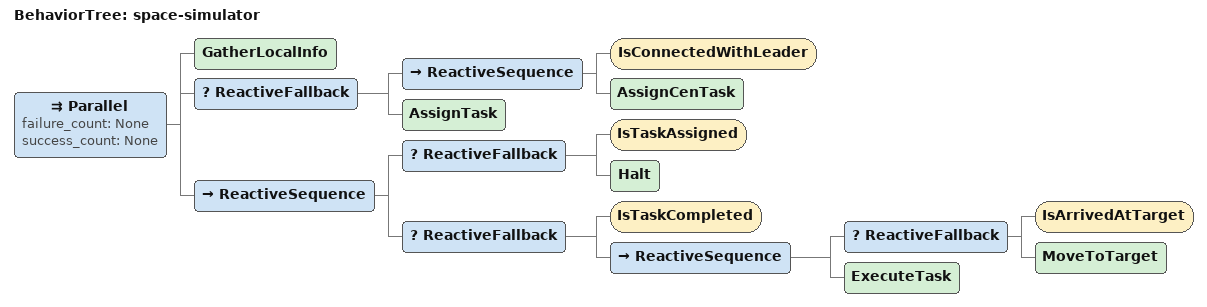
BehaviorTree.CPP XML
<?xml version="1.0" encoding="UTF-8"?>
<root BTCPP_format="4">
  <BehaviorTree ID="space-simulator">
    <Parallel failure_count="None"
              success_count="None">
      <GatherLocalInfo/>
      <ReactiveFallback>
        <ReactiveSequence>
          <IsConnectedWithLeader/>
          <AssignCenTask/>
        </ReactiveSequence>
        <AssignTask/>
      </ReactiveFallback>
      <ReactiveSequence>
        <ReactiveFallback>
          <IsTaskAssigned/>
          <Halt/>
        </ReactiveFallback>
        <ReactiveFallback>
          <IsTaskCompleted/>
          <ReactiveSequence>
            <ReactiveFallback>
              <IsArrivedAtTarget/>
              <MoveToTarget/>
            </ReactiveFallback>
            <ExecuteTask/>
          </ReactiveSequence>
        </ReactiveFallback>
      </ReactiveSequence>
    </Parallel>
  </BehaviorTree>

</root>
